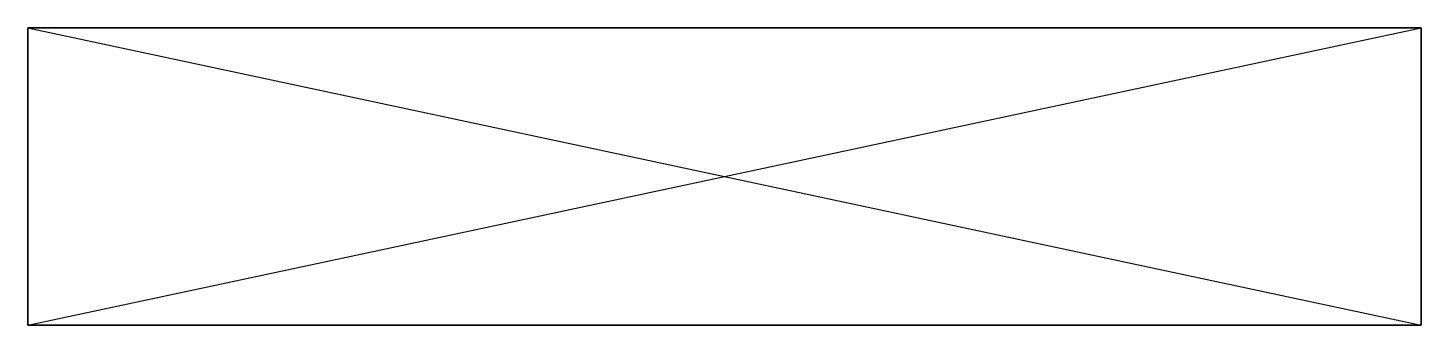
# Model space of a CAD drawing. Extents: x -712.6 to -685.4, y 0 to 5.8.
import ezdxf

# ---------------------------------------------------------------- set-up
doc = ezdxf.new("R2010")
doc.units = 0
doc.layers.get('0').update_dxf_attribs({"linetype": 'CONTINUOUS'})

msp = doc.modelspace()

# ---------------------------------------------------------------- linework, layer by layer
at = {"linetype": 'CONTINUOUS'}
for p, q in [((-712.62, 5.82), (-685.39, 5.82)), ((-712.62, 0), (-712.62, 5.82)), ((-685.39, 5.82), (-712.62, 5.82)), ((-712.62, 5.82), (-712.62, 0)), ((-712.62, 5.82), (-685.39, 5.82)), ((-712.62, 0), (-712.62, 5.82)), ((-712.62, 5.82), (-685.39, 0)), ((-712.62, 0), (-685.39, 5.82)), ((-685.39, 0), (-685.39, 5.82)), ((-685.39, 0), (-685.39, 5.82)), ((-685.39, 5.82), (-685.39, 0)), ((-712.62, 0), (-685.39, 0)), ((-712.62, 0), (-685.39, 0)), ((-685.39, 0), (-712.62, 0))]:
    msp.add_line(p, q, dxfattribs=at)

doc.saveas('drawing.dxf')
